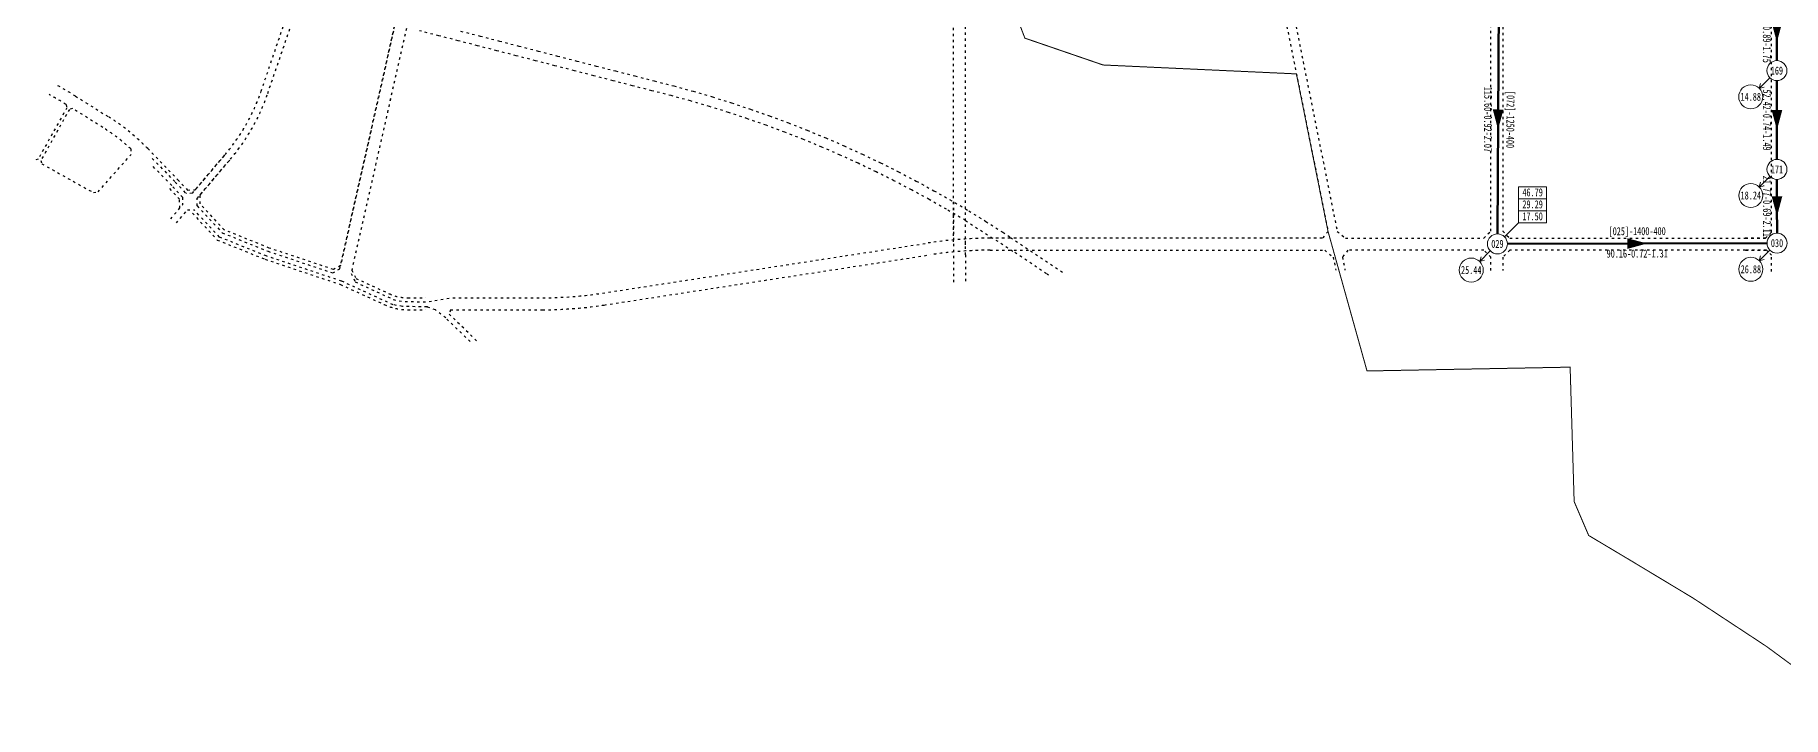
# Model space of a CAD drawing. Header units: millimetres. Extents: x 19715 to 35549, y 3563 to 14826.
# Drawn here: x 19811 to 28550, y 3741 to 7152 of the extents above; entities that cross this region are included whole.
import ezdxf
from ezdxf.enums import TextEntityAlignment as Align

# ---------------------------------------------------------------- set-up
doc = ezdxf.new("R2010")
doc.units = ezdxf.units.MM
doc.linetypes.add('ACAD_ISO03W100', pattern=[30, 12, -18])
doc.linetypes.add('BORDER', pattern=[44.45, 12.7, -6.35, 12.7, -6.35, 0, -6.35])
doc.layers.get('0').update_dxf_attribs({"color": 9, "linetype": 'ACAD_ISO03W100'})
for name, color, linetype, lineweight in [('上管段标注', 93, 'Continuous', 13), ('下管段标注', 93, 'Continuous', 13), ('管段', 4, 'Continuous', 70), ('节点', 30, 'Continuous', 13), ('节点压力', 6, 'Continuous', 13), ('节点流量', 40, 'Continuous', 13)]:
    doc.layers.add(name, color=color, linetype=linetype, lineweight=lineweight)
doc.styles.add('管段仿宋', font='simfang.ttf', dxfattribs={"width": 0.75})
doc.styles.add('节点仿宋', font='simfang.ttf', dxfattribs={"width": 0.75})

msp = doc.modelspace()

# ---------------------------------------------------------------- linework, layer by layer
for p, q in [((28492.4, 6165.2), (28492.4, 7287.2)), ((24402.4, 6317.5), (24402.4, 5898.1)), ((28462.4, 6135.2), (28361.5, 6135.2)), ((28492.4, 6165.2), (28462.4, 6135.2)), ((28362.5, 6075.2), (28467.4, 6075.2)), ((28467.4, 6075.2), (28492.4, 6050.2)), ((22018.7, 5622.2), (21880.5, 5755.9))]:
    msp.add_line(p, q)
for points in [[(20941, 6869.8), (21109.9, 7363.1)], [(20941, 6869.8), (21109.9, 7363.1)], [(20941, 6869.8), (21109.9, 7363.1)], [(20974.1, 6858.4), (21142.9, 7351.2)], [(20974.1, 6858.4), (21142.9, 7351.2)], [(20974.1, 6858.4), (21142.9, 7351.2)], [(24462.4, 6101.4), (24462.4, 7282.2), (24497.4, 7317.2), (26010, 7317.2), (26051.8, 7282.8), (26275.3, 6169.5), (26247.2, 6135.2), (24585.6, 6135.2)], [(28342.6, 7317.2), (27183.9, 7317.2), (27148.9, 7282.2), (27148.9, 6170.2), (27183.9, 6135.2), (28361.5, 6135.2)], [(21616.1, 7229.3), (21338.3, 5998.8), (21303.2, 5979), (20981.8, 6086.3), (20757, 6177), (20637.1, 6306.4), (20636.1, 6351.3), (20787.9, 6530.5)], [(21616.1, 7229.3), (21338.3, 5998.8), (21303.2, 5979), (20981.8, 6086.3), (20757, 6177), (20637.1, 6306.4), (20636.1, 6351.3), (20787.9, 6530.5)], [(21334.4, 5981.7), (21616.1, 7229.3)], [(21674.1, 7213.7), (21390.8, 5958.9)], [(21674.1, 7213.7), (21394.7, 5976.3), (21415.4, 5934.5)], [(21674.1, 7213.7), (21394.7, 5976.3), (21415.4, 5934.5)], [(21829.5, 7147.5), (21732.5, 7172.5)], [(21938.7, 7171), (22035.6, 7146.1)], [(21926.3, 7122.6), (21829.5, 7147.5)], [(22023.1, 7097.6), (21926.3, 7122.6)], [(22119.9, 7072.7), (22023.1, 7097.6)], [(22035.6, 7146.1), (22132.4, 7121.1)], [(22132.4, 7121.1), (22229.2, 7096.1)], [(22229.2, 7096.1), (22326.1, 7071.2)], [(22216.8, 7047.7), (22119.9, 7072.7)], [(22313.6, 7022.8), (22216.8, 7047.7)], [(22410.4, 6997.8), (22313.6, 7022.8)], [(22326.1, 7071.2), (22422.9, 7046.2)], [(22507.3, 6972.9), (22410.4, 6997.8)], [(22422.9, 7046.2), (22519.7, 7021.3)], [(22519.7, 7021.3), (22616.6, 6996.3)], [(22616.6, 6996.3), (22713.4, 6971.4)], [(22604.1, 6947.9), (22507.3, 6972.9)], [(22700.9, 6923), (22604.1, 6947.9)], [(22797.8, 6898), (22700.9, 6923)], [(22713.4, 6971.4), (22810.3, 6946.4)], [(22810.3, 6946.4), (22907.1, 6921.5)], [(22907.1, 6921.5), (23004.1, 6896.4)], [(22894.6, 6873), (22797.8, 6898)], [(22991.2, 6848.1), (22894.6, 6873)], [(23087.3, 6821.8), (22991.2, 6848.1)], [(23004.1, 6896.4), (23100.9, 6869.9)], [(23182.9, 6793.9), (23087.3, 6821.8)], [(23100.9, 6869.9), (23197.3, 6841.8)], [(23197.3, 6841.8), (23293.2, 6811.9)], [(19970, 6787.7), (19826.8, 6531.1)], [(19970, 6787.7), (19826.8, 6531.1)], [(19970, 6787.7), (19826.8, 6531.1)], [(19970, 6787.7), (19826.8, 6531.1)], [(19965.7, 6804.6), (19970, 6787.7)], [(19965.7, 6804.6), (19970, 6787.7)], [(19965.7, 6804.6), (19970, 6787.7)], [(19965.7, 6804.6), (19970, 6787.7)], [(23277.9, 6764.3), (23182.9, 6793.9)], [(23372.5, 6732.8), (23277.9, 6764.3)], [(23293.2, 6811.9), (23388.7, 6780.2)], [(23466.4, 6699.8), (23372.5, 6732.8)], [(23388.7, 6780.2), (23483.4, 6746.9)], [(23483.4, 6746.9), (23577.5, 6712)], [(23559.7, 6665.2), (23466.4, 6699.8)], [(23652.3, 6628.9), (23559.7, 6665.2)], [(23577.5, 6712), (23671, 6675.3)], [(23671, 6675.3), (23763.9, 6636.9)], [(20289.8, 6582.1), (20291.5, 6553.3)], [(20289.8, 6582.1), (20291.5, 6553.3)], [(20289.8, 6582.1), (20291.5, 6553.3)], [(20289.8, 6582.1), (20291.5, 6553.3)], [(20374.2, 6583.5), (20524.9, 6427.6)], [(20374.2, 6583.5), (20524.9, 6427.6)], [(20374.2, 6583.5), (20524.9, 6427.6)], [(20374.2, 6583.5), (20524.9, 6427.6)], [(23744.4, 6590.9), (23652.3, 6628.9)], [(23835.7, 6551.3), (23744.4, 6590.9)], [(23763.9, 6636.9), (23856, 6597)], [(23856, 6597), (23947.4, 6555.3)], [(23947.4, 6555.3), (24038.1, 6512.1)], [(19826.8, 6531.1), (19810.5, 6526.5)], [(19826.8, 6531.1), (19810.5, 6526.5)], [(19826.8, 6531.1), (19810.5, 6526.5)], [(19826.8, 6531.1), (19810.5, 6526.5)], [(20494, 6398.4), (20395.9, 6499.8)], [(20397.1, 6534.6), (20512.1, 6415.6)], [(20572.4, 6376.3), (20612.1, 6377.2), (20761.2, 6553.1)], [(20572.4, 6376.3), (20612.1, 6377.2), (20761.2, 6553.1)], [(20572.4, 6376.3), (20612.1, 6377.2), (20761.2, 6553.1)], [(20572.4, 6376.3), (20612.1, 6377.2), (20761.2, 6553.1)], [(20597.5, 6359.9), (20761.2, 6553.1)], [(20621.5, 6334.1), (20787.9, 6530.5)], [(23926.3, 6510), (23835.7, 6551.3)], [(24016.1, 6467.2), (23926.3, 6510)], [(24038.1, 6512.1), (24127.9, 6467.2)], [(20533.3, 6330.2), (20481.3, 6386.4)], [(20533.3, 6330.2), (20481.3, 6386.4)], [(20533.3, 6330.2), (20481.3, 6386.4)], [(20533.3, 6330.2), (20481.3, 6386.4)], [(20548.1, 6340), (20494, 6398.4)], [(20512.1, 6415.6), (20564.4, 6359.2)], [(20524.9, 6427.6), (20572.4, 6376.3)], [(20524.9, 6427.6), (20572.4, 6376.3)], [(20524.9, 6427.6), (20572.4, 6376.3)], [(20524.9, 6427.6), (20572.4, 6376.3)], [(24105.2, 6422.7), (24016.1, 6467.2)], [(24193.5, 6376.7), (24105.2, 6422.7)], [(24127.9, 6467.2), (24217, 6420.8)], [(24217, 6420.8), (24305.2, 6372.7)], [(20489, 6231.9), (20548.9, 6302.6)], [(20534.3, 6285.3), (20533.3, 6330.2)], [(20534.3, 6285.3), (20533.3, 6330.2)], [(20548.1, 6340), (20548.9, 6302.6)], [(20597.5, 6359.9), (20564.4, 6359.2)], [(20622.3, 6296.7), (20621.5, 6334.1)], [(20622.3, 6296.7), (20746.8, 6162.2)], [(24280.9, 6329), (24193.5, 6376.7)], [(24367.5, 6279.8), (24280.9, 6329)], [(24305.2, 6372.7), (24462.4, 6283.4)], [(20517.8, 6211.7), (20572.9, 6276.7)], [(20572.9, 6276.7), (20606, 6277.4)], [(20732.3, 6141.1), (20606, 6277.4)], [(24462.4, 6223.6), (24367.5, 6279.8)], [(24402.4, 6116.9), (24402.4, 6244.9)], [(24462.4, 6281.7), (24479.1, 6271.9), (24564.5, 6219.3), (24649, 6165.1), (24687.8, 6139.4)], [(24462.4, 6223.6), (24708.8, 6065.4)], [(20967.1, 6046.4), (20732.3, 6141.1)], [(20746.8, 6162.2), (20975.7, 6069.9)], [(24462.4, 6051.9), (24462.4, 6121.5)], [(24687.8, 6139.4), (24837.9, 6039.4)], [(28361.5, 6135.2), (28462.4, 6135.2)], [(28462.4, 6135.2), (28492.4, 6165.2)], [(21343.9, 5920.7), (20967.1, 6046.4)], [(20975.7, 6069.9), (21299.3, 5961.9)], [(24462.4, 6051.9), (24462.4, 5905)], [(24585.6, 6075.2), (26259.2, 6075.2), (26301.1, 6040.9), (26314.1, 5976)], [(24708.8, 6065.4), (24871.3, 5957.1)], [(27088.9, 5973.4), (27088.9, 6040.2), (27053.9, 6075.2), (26375.1, 6075.2), (26347, 6040.9), (26360.1, 5975.9)], [(28362.5, 6075.2), (27183.9, 6075.2), (27148.9, 6040.2), (27148.9, 5973.2)], [(28467.4, 6075.2), (28362.5, 6075.2)], [(28492.4, 6050.2), (28467.4, 6075.2)], [(28492.4, 5968.8), (28492.4, 6050.2)], [(21299.3, 5961.9), (21334.4, 5981.7)], [(21390.8, 5958.9), (21411.4, 5917.1)], [(24871.3, 5957.1), (24877.4, 5953)], [(21600.9, 5802.3), (21343.9, 5920.7)], [(21415.4, 5934.5), (21582.1, 5857.7)], [(21415.4, 5934.5), (21582.1, 5857.7)], [(21647.3, 5794.6), (21600.9, 5802.3)], [(21770.8, 5791.4), (21647.3, 5794.6)], [(21674.2, 5837.5), (21764.5, 5837.5)], [(21674.2, 5837.5), (21764.5, 5837.5)], [(21812.9, 5777.1), (21770.8, 5791.4)], [(21864, 5737.1), (21812.9, 5777.1)], [(21887.9, 5777.5), (21880.5, 5755.9)], [(21986.6, 5618.5), (21864, 5737.1)]]:
    msp.add_lwpolyline(points)
for points in [[(24402.4, 6244.9), (24402.4, 7282.2), (24367.4, 7317.2), (22178.4, 7317.2, -0.097122), (21751.6, 7400.8, -0.097122)], [(22035.6, 7146.1, 0.000005), (22035.6, 7146.1)], [(22119.9, 7072.7, 0.000003), (22119.9, 7072.7)], [(22216.8, 7047.7, 0.000002), (22216.8, 7047.7)], [(22326.1, 7071.2, 0.000004), (22326.1, 7071.2)], [(22410.4, 6997.8, 0.000004), (22410.4, 6997.8)], [(22519.7, 7021.3, 0.000002), (22519.7, 7021.3)], [(22616.6, 6996.3, 0.000003), (22616.6, 6996.3)], [(22700.9, 6923, 0.000005), (22700.9, 6923)], [(22810.3, 6946.4, 0.000003), (22810.3, 6946.4)], [(22907.1, 6921.5, 0.000204), (22907.1, 6921.5)], [(20761.2, 6553.1, 0.093475), (20941, 6869.8)], [(20761.2, 6553.1, 0.093475), (20941, 6869.8)], [(20761.2, 6553.1, 0.093475), (20941, 6869.8)], [(20787.9, 6530.5, 0.093475), (20974.1, 6858.4)], [(20787.9, 6530.5, 0.093475), (20974.1, 6858.4)], [(20787.9, 6530.5, 0.093475), (20974.1, 6858.4)], [(20289.8, 6582.1, 0.045663), (20149.3, 6689.3), (19998.8, 6783.8), (19982.8, 6779.7), (19839.9, 6523.8), (19844.6, 6507.5), (20102.7, 6363.4), (20125.8, 6367.3), (20291.5, 6553.3)], [(20289.8, 6582.1, 0.045663), (20149.3, 6689.3), (19998.8, 6783.8), (19982.8, 6779.7), (19839.9, 6523.8), (19844.6, 6507.5), (20102.7, 6363.4), (20125.8, 6367.3), (20291.5, 6553.3)], [(20289.8, 6582.1, 0.045663), (20149.3, 6689.3), (19998.8, 6783.8), (19982.8, 6779.7), (19839.9, 6523.8), (19844.6, 6507.5), (20102.7, 6363.4), (20125.8, 6367.3), (20291.5, 6553.3)], [(20289.8, 6582.1, 0.045663), (20149.3, 6689.3), (19998.8, 6783.8), (19982.8, 6779.7), (19839.9, 6523.8), (19844.6, 6507.5), (20102.7, 6363.4), (20125.8, 6367.3), (20291.5, 6553.3)], [(20374.2, 6583.5, 0.000005), (20374.2, 6583.5)], [(20374.2, 6583.5, 0.000005), (20374.2, 6583.5)], [(20374.2, 6583.5, 0.000005), (20374.2, 6583.5)], [(20374.2, 6583.5, 0.000005), (20374.2, 6583.5)], [(20598, 6260.3), (20722.1, 6126.3), (20961, 6030), (21337.4, 5904.4), (21557, 5803.2, 0.108337), (21674.2, 5777.5), (21764.5, 5777.5)], [(20598, 6260.3), (20722.1, 6126.3), (20961, 6030), (21337.4, 5904.4), (21557, 5803.2, 0.108337), (21674.2, 5777.5), (21764.5, 5777.5)], [(21582.1, 5857.7, 0.108337), (21674.2, 5837.5)], [(21582.1, 5857.7, 0.108337), (21674.2, 5837.5)]]:
    msp.add_lwpolyline(points, format="xyb")
at = {"linetype": 'BORDER', "ltscale": 5, "const_width": 5}
msp.add_lwpolyline([(24689.8, 7317.2), (24759.8, 7135.6), (25150.6, 7001.5), (26117.3, 6956.9), (26275.3, 6169.5), (26470.3, 5471.5), (27485.8, 5490.6), (27505.9, 4818.2), (27578.4, 4649.1), (27786.6, 4524.9), (28100, 4336.2), (28467.3, 4094.3), (28943.8, 3743.6)], dxfattribs=at)
msp.add_lwpolyline([(27088.9, 6170.2), (27088.9, 7282.2), (27053.9, 7317.2), (26125.8, 7317.2), (26097.7, 7282.8), (26321.2, 6169.5), (26363.1, 6135.2), (27053.9, 6135.2)], close=True)
at = {"flags": 128}
for points in [[(20013.1, 6845.7, 0.014762), (19909.8, 6906.4)], [(20013.1, 6845.7, 0.014762), (19909.8, 6906.4)], [(19965.8, 6804.5, 0.012449), (19881, 6853.8)], [(19965.8, 6804.5, 0.012449), (19881, 6853.8)], [(20374.2, 6583.5, 0.060565), (20181.2, 6740.2)], [(20374.2, 6583.5, 0.060565), (20181.2, 6740.2)], [(24585.6, 6135.2, 0.038241), (24276.5, 6111.5)], [(21411.4, 5917.1), (21608.3, 5826.4), (21649.6, 5819.6), (21770.8, 5816.4), (21887.9, 5837.5), (22347.3, 5837.5, 0.038241), (22647.3, 5860.5), (24276.5, 6111.5)], [(24585.6, 6075.2, 0.038241), (24285.6, 6052.2)], [(24837.9, 6039.5), (24899, 5998.7, -0.000001), (24899, 5998.7), (24954.2, 5961.9)], [(24837.9, 6039.5, 0.000617), (24837.9, 6039.4)], [(22347.3, 5777.5, 0.038241), (22656.4, 5801.2, 0.038241)]]:
    msp.add_lwpolyline(points, format="xyb", dxfattribs=at)
for points in [[(20013.1, 6845.7), (20181.2, 6740.2)], [(20013.1, 6845.7), (20181.2, 6740.2)], [(22656.4, 5801.2), (24285.6, 6052.2)], [(21887.9, 5777.5), (22347.3, 5777.5)]]:
    msp.add_lwpolyline(points, dxfattribs=at)
msp.add_point((21770.8, 5791.4))
at = {"layer": '管段'}
for points in [[(27128.8, 7301), (27125.6, 6728.9), (27122.4, 6156.8)], [(28519.4, 7307.3), (28519.5, 7165.2), (28519.6, 7023.1)], [(28519.6, 6923.1), (28519.7, 6726.4), (28519.9, 6529.7)], [(28519.9, 6429.7), (28520, 6295.2), (28520.1, 6160.7)], [(27172.2, 6106.9), (27821.1, 6108.7), (28470.1, 6110.5)]]:
    msp.add_lwpolyline(points, dxfattribs=at)
for points in [[(28519.5, 7115.2), (28492.7, 7215.2), (28546.3, 7215.2)], [(27125.4, 6678.9), (27099.1, 6779), (27152.7, 6778.7)], [(28519.8, 6676.4), (28492.9, 6776.4), (28546.5, 6776.4)], [(28520, 6245.2), (28493.2, 6345.2), (28546.7, 6345.2)], [(27871.1, 6108.9), (27771.2, 6081.8), (27771.1, 6135.4)]]:
    msp.add_solid(points, dxfattribs=at)
at = {"layer": '节点'}
for centre in [(28519.6, 6973.1), (28519.9, 6479.7), (27122.2, 6106.8), (28520.1, 6110.7)]:
    msp.add_circle(centre, 50, dxfattribs=at)
at = {"layer": '节点压力'}
for p, q in [((27228.2, 6392.8), (27368.2, 6392.8)), ((27228.2, 6212.8), (27228.2, 6392.8)), ((27368.2, 6212.8), (27368.2, 6392.8)), ((27228.2, 6332.8), (27368.2, 6332.8)), ((27157.5, 6142.1), (27228.2, 6212.8)), ((27228.2, 6272.8), (27368.2, 6272.8)), ((27228.2, 6212.8), (27368.2, 6212.8))]:
    msp.add_line(p, q, dxfattribs=at)
at = {"layer": '节点流量'}
for p, q in [((28431.2, 6884.7), (28484.3, 6937.7)), ((28431.2, 6884.7), (28437.7, 6908.9)), ((28431.2, 6884.7), (28455.4, 6891.2)), ((28431.5, 6391.3), (28484.5, 6444.4)), ((28431.5, 6391.3), (28438, 6415.5)), ((28431.5, 6391.3), (28455.6, 6397.8)), ((27033.8, 6018.4), (27086.8, 6071.4)), ((27033.8, 6018.4), (27040.2, 6042.5)), ((28431.7, 6022.3), (28484.7, 6075.3)), ((28431.7, 6022.3), (28438.2, 6046.4)), ((27033.8, 6018.4), (27057.9, 6024.8)), ((28431.7, 6022.3), (28455.8, 6028.8))]:
    msp.add_line(p, q, dxfattribs=at)
for centre in [(28388.8, 6842.3), (28389.1, 6348.9), (26991.4, 5976), (28389.3, 5979.9)]:
    msp.add_circle(centre, 60, dxfattribs=at)

# ---------------------------------------------------------------- texts
at = {"layer": '上管段标注', "style": '管段仿宋', "width": 0.75}
for s, rotation, p in [('[072]-1250-400', 269.6794, (27155.6, 6728.7)), ('[025]-1400-400', 0.16049, (27821, 6138.7))]:
    msp.add_text(s, height=40, rotation=rotation, dxfattribs=at).set_placement(p, align=Align.BOTTOM_CENTER)
at = {"layer": '下管段标注', "style": '管段仿宋', "width": 0.75}
for s, rotation, p in [('85.80-0.89-1.75', 270.03182, (28489.5, 7165.2)), ('115.60-0.92-2.07', 269.6794, (27095.6, 6729.1)), ('52.42-0.74-1.49', 270.03182, (28489.7, 6726.4)), ('21.77-0.69-2.11', 270.03182, (28490, 6295.2)), ('90.16-0.72-1.31', 0.16049, (27821.2, 6078.7))]:
    msp.add_text(s, height=40, rotation=rotation, dxfattribs=at).set_placement(p, align=Align.TOP_CENTER)
at = {"layer": '节点', "style": '节点仿宋', "width": 0.75}
for s, p in [('169', (28519.6, 6973.1)), ('171', (28519.9, 6479.7)), ('029', (27122.2, 6106.8)), ('030', (28520.1, 6110.7))]:
    msp.add_text(s, height=40, dxfattribs=at).set_placement(p, align=Align.MIDDLE)
at = {"layer": '节点压力', "style": '节点仿宋', "width": 0.75}
for s, p in [('46.79', (27298.2, 6332.8)), ('29.29', (27298.2, 6272.8)), ('17.50', (27298.2, 6212.8))]:
    msp.add_text(s, height=40, dxfattribs=at).set_placement(p, align=Align.BOTTOM_CENTER)
at = {"layer": '节点流量', "style": '节点仿宋', "width": 0.75}
for s, p in [('14.88', (28388.8, 6842.3)), ('18.24', (28389.1, 6348.9)), ('25.44', (26991.4, 5976)), ('26.88', (28389.3, 5979.9))]:
    msp.add_text(s, height=40, dxfattribs=at).set_placement(p, align=Align.MIDDLE)

doc.saveas('drawing.dxf')
